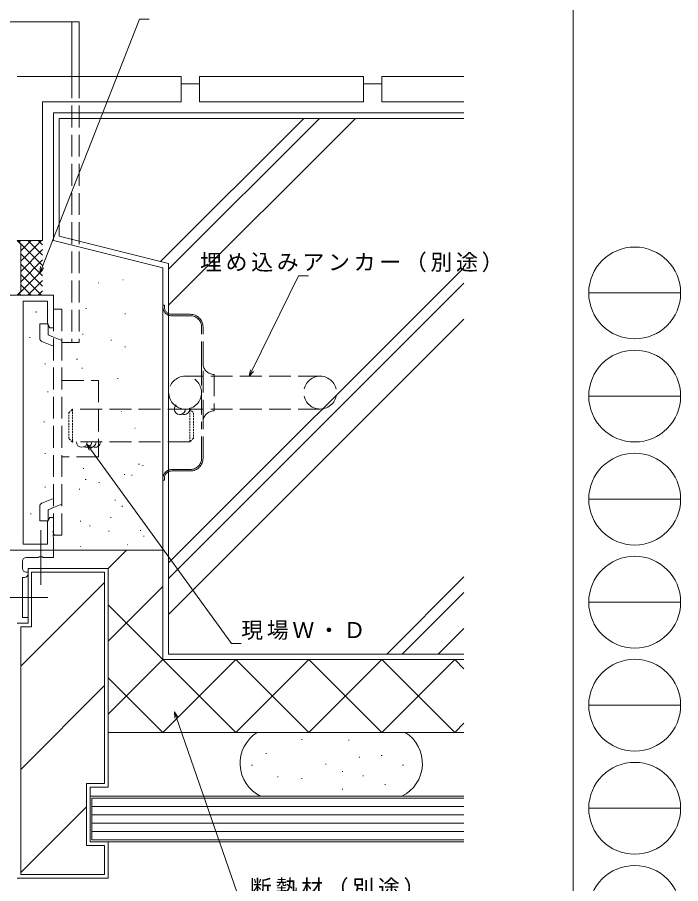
# Model space of a CAD drawing. Units: millimetres, scale not verified. Extents: x -567 to 567, y -403 to 403.
# Drawn here: x 384.8 to 566.7, y -246 to -8.2 of the extents above; entities that cross this region are included whole.
import ezdxf

# ---------------------------------------------------------------- set-up
doc = ezdxf.new("R2010")
doc.units = ezdxf.units.MM
doc.header["$LTSCALE"] = 2
for name, pattern in [('USER1', [0.375, 0.25, -0.125]), ('USER2', [13, 10, -1, 1, -1]), ('USER3', [4, 3, -1])]:
    doc.linetypes.add(name, pattern=pattern)
for name, color, linetype, lineweight in [('0-1_YKK_ZWAK', 7, 'Continuous', 18), ('0-3_YKK_11', 7, 'Continuous', 18), ('0-4_YKK_12', 2, 'Continuous', 18), ('0-5_YKK_13', 4, 'Continuous', 18), ('0-6_YKK_D', 6, 'Continuous', 18), ('0-7_YSS_K', 3, 'Continuous', 18)]:
    doc.layers.add(name, color=color, linetype=linetype, lineweight=lineweight)
doc.styles.add('ＭＳ ゴシック', font='')
doc.styles.get('ＭＳ ゴシック').set_extended_font_data('MS Gothic')

msp = doc.modelspace()

# ---------------------------------------------------------------- linework, layer by layer
at = {"layer": '0-1_YKK_ZWAK'}
for p, q in [((537.274, 399), (537.274, -351)), ((541.526, -83.88), (566.726, -83.88)), ((541.526, -112.16), (566.726, -112.16)), ((541.526, -140.44), (566.726, -140.44)), ((541.526, -168.72), (566.726, -168.72)), ((541.526, -197), (566.726, -197)), ((541.526, -225.28), (566.726, -225.28))]:
    msp.add_line(p, q, dxfattribs=at)
for centre in [(554.126, -83.88), (554.126, -112.16), (554.126, -140.44), (554.126, -168.72), (554.126, -197), (554.126, -225.28), (554.126, -253.56)]:
    msp.add_circle(centre, 12.6, dxfattribs=at)
at = {"layer": '0-3_YKK_11'}
for p, q in [((394.764, -84.461), (369.764, -84.461)), ((394.764, -93.461), (394.764, -84.461)), ((386.394, -86.091), (393.134, -86.091)), ((386.394, -152.831), (386.394, -86.091)), ((393.134, -86.091), (393.134, -92.37)), ((393.134, -92.37), (393.764, -93.461)), ((393.764, -93.461), (394.764, -93.461)), ((393.764, -145.461), (393.134, -146.552)), ((393.134, -146.552), (393.134, -152.831)), ((394.764, -145.461), (393.764, -145.461)), ((394.764, -149.003), (394.764, -145.461)), ((394.644, -149.186), (394.764, -149.003)), ((394.644, -149.736), (394.644, -149.186)), ((394.764, -149.919), (394.644, -149.736)), ((394.644, -150.186), (394.764, -150.003)), ((394.644, -150.736), (394.644, -150.186)), ((394.764, -150.919), (394.644, -150.736)), ((394.764, -150.003), (394.764, -149.919)), ((394.764, -154.461), (394.764, -150.919)), ((369.764, -154.461), (394.764, -154.461)), ((384.764, -154.461), (394.764, -154.461)), ((393.134, -152.831), (386.394, -152.831)), ((394.764, -154.461), (394.764, -156.461)), ((390.593, -156.461), (387.264, -156.461)), ((390.785, -156.318), (390.593, -156.461)), ((391.743, -156.318), (390.785, -156.318)), ((391.935, -156.461), (391.743, -156.318)), ((394.764, -156.461), (391.935, -156.461)), ((386.264, -157.461), (386.264, -159.461)), ((387.264, -160.461), (387.764, -160.461)), ((387.764, -160.461), (387.764, -160.961)), ((386.264, -161.961), (386.264, -172.961)), ((386.764, -161.961), (386.264, -161.961)), ((386.264, -172.961), (387.764, -172.961)), ((387.764, -172.961), (387.764, -174.461)), ((387.764, -174.461), (384.764, -174.461))]:
    msp.add_line(p, q, dxfattribs=at)
for centre, start, end in [((387.264, -157.461), 90.0001, 180.00008), ((387.264, -159.461), 180.0001, 270.00008), ((386.764, -160.961), 270.0001, 0.00008)]:
    msp.add_arc(centre, 1, start, end, dxfattribs=at)
at = {"layer": '0-4_YKK_12'}
for p, q in [((280.264, -9.463), (401.764, -9.463)), ((399.764, -9.463), (399.764, -24.463)), ((401.764, -9.463), (401.764, -24.463))]:
    msp.add_line(p, q, dxfattribs=at)
at = {"layer": '0-4_YKK_12', "linetype": 'USER3'}
for p, q in [((399.764, -24.463), (399.764, -97.461)), ((401.764, -24.463), (401.764, -97.461)), ((397.064, -97.463), (401.764, -97.463))]:
    msp.add_line(p, q, dxfattribs=at)
at = {"layer": '0-5_YKK_13', "linetype": 'USER3'}
for p, q in [((424.764, -87.725), (424.764, -134.725)), ((425.164, -87.225), (425.164, -87.725)), ((394.764, -150.367), (394.764, -88.367)), ((394.764, -88.367), (397.064, -88.367)), ((397.064, -88.367), (397.064, -150.367)), ((432.264, -89.725), (427.164, -89.725)), ((432.264, -90.125), (427.164, -90.125)), ((390.964, -92.367), (393.264, -92.367)), ((390.964, -96.244), (390.964, -92.367)), ((393.264, -92.367), (393.264, -95.367)), ((435.364, -103.225), (435.364, -93.225)), ((435.764, -103.225), (435.764, -93.225)), ((391.59, -97.171), (394.764, -98.454)), ((393.264, -95.367), (394.764, -95.973)), ((394.764, -95.973), (397.064, -96.903)), ((435.364, -103.225), (435.364, -119.225)), ((435.764, -119.225), (435.764, -103.225)), ((467.864, -106.725), (430.864, -106.725)), ((438.764, -106.225), (438.764, -116.225)), ((397.064, -107.867), (407.064, -107.867)), ((407.064, -107.867), (407.064, -128.867)), ((467.864, -115.725), (430.864, -115.725)), ((435.364, -129.225), (435.364, -119.225)), ((435.764, -129.225), (435.764, -119.225)), ((407.064, -128.867), (397.064, -128.867)), ((427.164, -132.325), (432.264, -132.325)), ((427.164, -132.725), (432.264, -132.725)), ((425.164, -134.725), (425.164, -135.225)), ((390.964, -142.49), (390.964, -146.367)), ((391.59, -141.563), (394.764, -140.28)), ((394.764, -142.761), (397.064, -141.832)), ((393.264, -143.367), (394.764, -142.761)), ((393.264, -146.367), (393.264, -143.367)), ((390.964, -146.367), (393.264, -146.367)), ((394.764, -150.367), (397.064, -150.367))]:
    msp.add_line(p, q, dxfattribs=at)
at = {"layer": '0-5_YKK_13', "linetype": 'USER2'}
for p, q in [((391.264, -163.977), (391.264, -148.945)), ((393.202, -167.461), (380.831, -167.461))]:
    msp.add_line(p, q, dxfattribs=at)
at = {"layer": '0-5_YKK_13', "linetype": 'USER3'}
for points in [[(425.164, -87.225), (424.764, -87.225), (424.764, -87.725)], [(424.764, -134.725), (424.764, -135.225), (425.164, -135.225)]]:
    msp.add_lwpolyline(points, dxfattribs=at)
msp.add_circle((430.864, -111.225), 4.5, dxfattribs=at)
for centre, radius, start, end in [((427.164, -87.725), 2.4, 180, 270), ((427.164, -87.725), 2, 180, 270), ((432.264, -93.225), 3.5, 0, 90), ((432.264, -93.225), 3.1, 0, 90), ((391.964, -96.244), 1, 180.00087, 248.00572), ((438.764, -103.225), 3, 180, 270), ((467.864, -111.225), 4.5, 90, 270), ((467.864, -111.225), 4.5, 270, 90), ((438.764, -119.225), 3, 90, 180), ((432.264, -129.225), 3.5, 270, 0), ((432.264, -129.225), 3.1, 270, 0), ((427.164, -134.725), 2.4, 90, 180), ((427.164, -134.725), 2, 90, 180), ((391.964, -142.49), 1, 111.99428, 179.99913)]:
    msp.add_arc(centre, radius, start, end, dxfattribs=at)
at = {"layer": '0-6_YKK_D'}
for p, q in [((391.614, -76.794), (418.32, -8.744)), ((418.32, -8.744), (421.02, -8.744)), ((390.993, -78.376), (391.19, -76.627)), ((390.993, -78.376), (391.614, -76.794)), ((392.038, -76.96), (390.993, -78.376)), ((449.176, -105.2), (461.967, -79.189)), ((461.967, -79.189), (464.667, -79.189)), ((448.426, -106.725), (448.767, -104.999)), ((448.426, -106.725), (449.176, -105.2)), ((449.585, -105.401), (448.426, -106.725)), ((403.873, -125.382), (404.871, -126.758)), ((403.873, -125.382), (405.239, -126.491)), ((404.502, -127.026), (403.873, -125.382)), ((404.871, -126.758), (443.521, -180.099)), ((443.521, -180.099), (446.221, -180.099)), ((427.904, -198.821), (428.46, -200.427)), ((427.904, -198.821), (428.89, -200.278)), ((428.029, -200.576), (427.904, -198.821)), ((428.46, -200.427), (445.898, -250.847))]:
    msp.add_line(p, q, dxfattribs=at)
at = {"layer": '0-7_YSS_K'}
for p, q in [((384.764, -24.463), (429.764, -24.463)), ((429.764, -31.463), (429.764, -24.463)), ((434.764, -31.463), (434.764, -24.463)), ((434.764, -24.463), (479.764, -24.463)), ((479.764, -31.463), (479.764, -24.463)), ((484.764, -31.463), (484.764, -24.463)), ((484.764, -24.463), (507.274, -24.463)), ((429.764, -26.463), (434.764, -26.463)), ((479.764, -26.463), (484.764, -26.463)), ((391.764, -31.463), (429.764, -31.463)), ((391.764, -31.463), (391.764, -69.463)), ((434.764, -31.463), (479.764, -31.463)), ((484.764, -31.463), (507.274, -31.463)), ((394.764, -34.461), (507.274, -34.461)), ((394.764, -34.461), (394.764, -69.461)), ((463.412, -35.96), (424.118, -75.253)), ((477.554, -35.96), (426.264, -87.25)), ((467.654, -35.96), (426.264, -77.35)), ((426.264, -75.79), (396.264, -68.29)), ((385.764, -70.463), (384.764, -69.463)), ((391.764, -69.463), (384.764, -69.463)), ((384.908, -69.463), (391.764, -76.319)), ((385.764, -69.463), (385.336, -69.891)), ((388.592, -69.463), (385.764, -72.291)), ((391.421, -69.463), (385.764, -75.12)), ((385.764, -70.463), (385.764, -83.461)), ((387.737, -69.463), (391.764, -73.49)), ((390.565, -69.463), (391.764, -70.662)), ((394.764, -69.461), (424.764, -76.961)), ((391.764, -71.948), (385.764, -77.948)), ((385.764, -73.147), (391.764, -79.147)), ((391.764, -74.777), (385.764, -80.777)), ((385.764, -75.975), (391.764, -81.975)), ((426.264, -182.961), (426.264, -75.79)), ((391.764, -77.605), (384.908, -84.461)), ((424.764, -76.961), (424.764, -184.461)), ((507.274, -76.95), (426.264, -157.961)), ((385.764, -78.804), (391.421, -84.461)), ((391.764, -80.434), (387.737, -84.461)), ((413.769, -80.23), (413.869, -80.23)), ((385.764, -81.632), (388.592, -84.461)), ((406.979, -81.052), (407.079, -81.052)), ((507.274, -81.193), (426.264, -162.203)), ((385.764, -83.461), (384.764, -84.461)), ((385.336, -84.033), (385.764, -84.461)), ((391.764, -83.262), (390.565, -84.461)), ((390.025, -88.998), (390.025, -89.198)), ((403.742, -88.046), (403.742, -88.246)), ((414.34, -89.583), (414.54, -89.583)), ((507.274, -91.093), (426.264, -172.103)), ((402.807, -95.064), (402.807, -95.264)), ((388.25, -96.007), (388.25, -96.207)), ((410.526, -96.701), (410.526, -96.901)), ((414.34, -98.672), (414.54, -98.672)), ((401.102, -102.031), (401.302, -102.031)), ((392.509, -103.195), (392.509, -103.395)), ((402.573, -104.421), (402.573, -104.621)), ((412.398, -107.228), (412.398, -107.428)), ((393.219, -110.914), (393.219, -111.114)), ((413.357, -116.419), (413.457, -116.419)), ((392.154, -119.166), (392.154, -119.366)), ((417.061, -120.943), (417.161, -120.943)), ((392.509, -127.862), (392.509, -128.062)), ((402.88, -132.063), (403.08, -132.063)), ((418.094, -130.878), (418.294, -130.878)), ((419.269, -131.089), (419.269, -131.289)), ((403.473, -135.027), (403.673, -135.027)), ((414.143, -133.644), (414.343, -133.644)), ((416.118, -133.842), (416.318, -133.842)), ((392.509, -137.09), (392.509, -137.29)), ((401.871, -137.639), (401.871, -137.839)), ((407.251, -135.767), (407.251, -135.967)), ((411.574, -140.757), (411.774, -140.757)), ((413.567, -142.317), (413.567, -142.517)), ((388.516, -144.366), (388.516, -144.566)), ((402.09, -146.487), (402.29, -146.487)), ((410.389, -145.499), (410.589, -145.499)), ((404.678, -147.697), (404.678, -147.897)), ((409.796, -149.253), (409.996, -149.253)), ((418.489, -149.056), (418.689, -149.056)), ((394.936, -150.045), (394.936, -150.245)), ((419.503, -150.505), (419.503, -150.705)), ((394.264, -154.46), (424.764, -154.461)), ((402.04, -153.43), (402.14, -153.43)), ((409.764, -159.461), (414.764, -154.461)), ((415.003, -153.019), (415.103, -153.019)), ((415.003, -153.019), (415.103, -153.019)), ((387.764, -159.461), (409.764, -159.461)), ((387.764, -159.461), (387.764, -174.461)), ((408.764, -160.461), (388.764, -160.461)), ((388.764, -175.461), (388.764, -160.461)), ((408.764, -160.461), (408.764, -218.461)), ((409.764, -159.461), (409.764, -219.461)), ((408.764, -163.324), (385.764, -186.324)), ((507.274, -161.803), (486.117, -182.961)), ((409.764, -179.461), (424.764, -164.461)), ((507.274, -166.046), (490.359, -182.961)), ((409.764, -169.461), (424.764, -184.461)), ((384.764, -174.461), (387.764, -174.461)), ((388.764, -175.461), (385.764, -175.461)), ((385.764, -243.461), (385.764, -175.461)), ((507.274, -175.945), (500.259, -182.961)), ((426.264, -182.961), (507.274, -182.961)), ((409.764, -199.461), (424.764, -184.461)), ((507.274, -184.461), (424.764, -184.461)), ((507.274, -184.461), (424.764, -184.461)), ((424.764, -184.461), (444.764, -204.461)), ((424.764, -204.461), (444.764, -184.461)), ((444.764, -204.461), (464.764, -184.461)), ((444.764, -184.461), (464.764, -204.461)), ((464.764, -204.461), (484.764, -184.461)), ((464.764, -184.461), (484.764, -204.461)), ((484.764, -204.461), (504.764, -184.461)), ((484.764, -184.461), (504.764, -204.461)), ((504.764, -184.461), (507.274, -186.971)), ((409.764, -189.461), (424.764, -204.461)), ((408.764, -191.608), (385.764, -214.608)), ((504.764, -204.461), (507.274, -201.951)), ((409.764, -204.461), (424.764, -204.461)), ((424.764, -204.461), (507.274, -204.461)), ((491.178, -204.461), (450.642, -204.461)), ((462.725, -206.371), (462.925, -206.371)), ((475.635, -206.614), (475.835, -206.614)), ((452.982, -210.268), (453.182, -210.268)), ((478.557, -211.242), (478.757, -211.242)), ((484.647, -210.755), (484.847, -210.755)), ((449.085, -213.434), (449.285, -213.434)), ((469.302, -213.191), (469.502, -213.191)), ((490.492, -213.434), (490.692, -213.434)), ((473.93, -215.139), (474.13, -215.139)), ((403.764, -235.461), (403.764, -218.461)), ((403.764, -218.461), (408.764, -218.461)), ((456.149, -216.601), (456.349, -216.601)), ((462.725, -217.088), (462.925, -217.088)), ((479.532, -216.357), (479.732, -216.357)), ((473.93, -220.011), (474.13, -220.011)), ((485.621, -218.793), (485.821, -218.793)), ((404.764, -221.961), (404.764, -234.461)), ((507.274, -221.961), (404.764, -221.961)), ((405.264, -222.461), (405.264, -233.961)), ((507.274, -222.461), (405.264, -222.461)), ((489.033, -222.461), (452.788, -222.461)), ((403.764, -224.892), (385.764, -242.893)), ((405.264, -224.761), (507.274, -224.761)), ((405.264, -227.061), (507.274, -227.061)), ((405.264, -229.361), (507.274, -229.361)), ((405.264, -231.661), (507.274, -231.661)), ((404.764, -234.461), (409.764, -234.461)), ((404.764, -234.461), (507.274, -234.461)), ((405.264, -233.961), (507.274, -233.961)), ((409.764, -234.461), (409.764, -244.461)), ((403.764, -235.461), (408.764, -235.461)), ((408.764, -235.461), (408.764, -243.461)), ((384.764, -244.461), (409.764, -244.461)), ((408.764, -243.461), (385.764, -243.461))]:
    msp.add_line(p, q, dxfattribs=at)
at = {"layer": '0-7_YSS_K', "linetype": 'USER1'}
for p, q in [((398.956, -116.778), (399.955, -115.777)), ((399.955, -115.777), (399.968, -124.777)), ((432.099, -115.725), (433.1, -116.724)), ((432.112, -124.725), (432.099, -115.725)), ((398.967, -123.778), (398.956, -116.778)), ((433.1, -116.724), (433.111, -123.724)), ((399.968, -124.777), (398.967, -123.778)), ((433.111, -123.724), (432.112, -124.725))]:
    msp.add_line(p, q, dxfattribs=at)
at = {"layer": '0-7_YSS_K', "linetype": 'USER3'}
for p, q in [((432.099, -115.725), (399.955, -115.725)), ((432.112, -124.725), (399.968, -124.725))]:
    msp.add_line(p, q, dxfattribs=at)
at = {"layer": '0-7_YSS_K'}
for points in [[(507.274, -35.961), (396.264, -35.961), (396.264, -68.29)], [(404.764, -234.461), (404.764, -219.461), (409.764, -219.461)]]:
    msp.add_lwpolyline(points, dxfattribs=at)
for centre, radius, start, end in [((429.399, -115.732), 1.5, 130.36014, 0.00009), ((430.599, -115.732), 1.5, 246.42191, 0.00009), ((402.524, -124.725), 1.5, 180.00009, 0.00009), ((403.724, -124.725), 1.5, 246.42191, 0.00009), ((404.924, -124.725), 1.5, 246.42191, 0.00009), ((406.124, -124.725), 1.5, 246.42191, 0.00009), ((455.91, -212.961), 10, 121.78833, 244.16015), ((485.91, -212.961), 10, 295.83985, 58.21167)]:
    msp.add_arc(centre, radius, start, end, dxfattribs=at)

# ---------------------------------------------------------------- texts
at = {"layer": '0-6_YKK_D', "color": 7, "char_height": 4.399, "attachment_point": 7, "style": 'ＭＳ ゴシック'}
for s, insert in [('\\T1.17;埋め込みアンカー（別途）', (434.93, -78.189)), ('\\T1.17;現場Ｗ・Ｄ', (446.221, -179.099)), ('\\T1.17;断熱材（別途）', (448.598, -249.847))]:
    msp.add_mtext(s, dxfattribs=dict(at, insert=insert))

doc.saveas('drawing.dxf')
